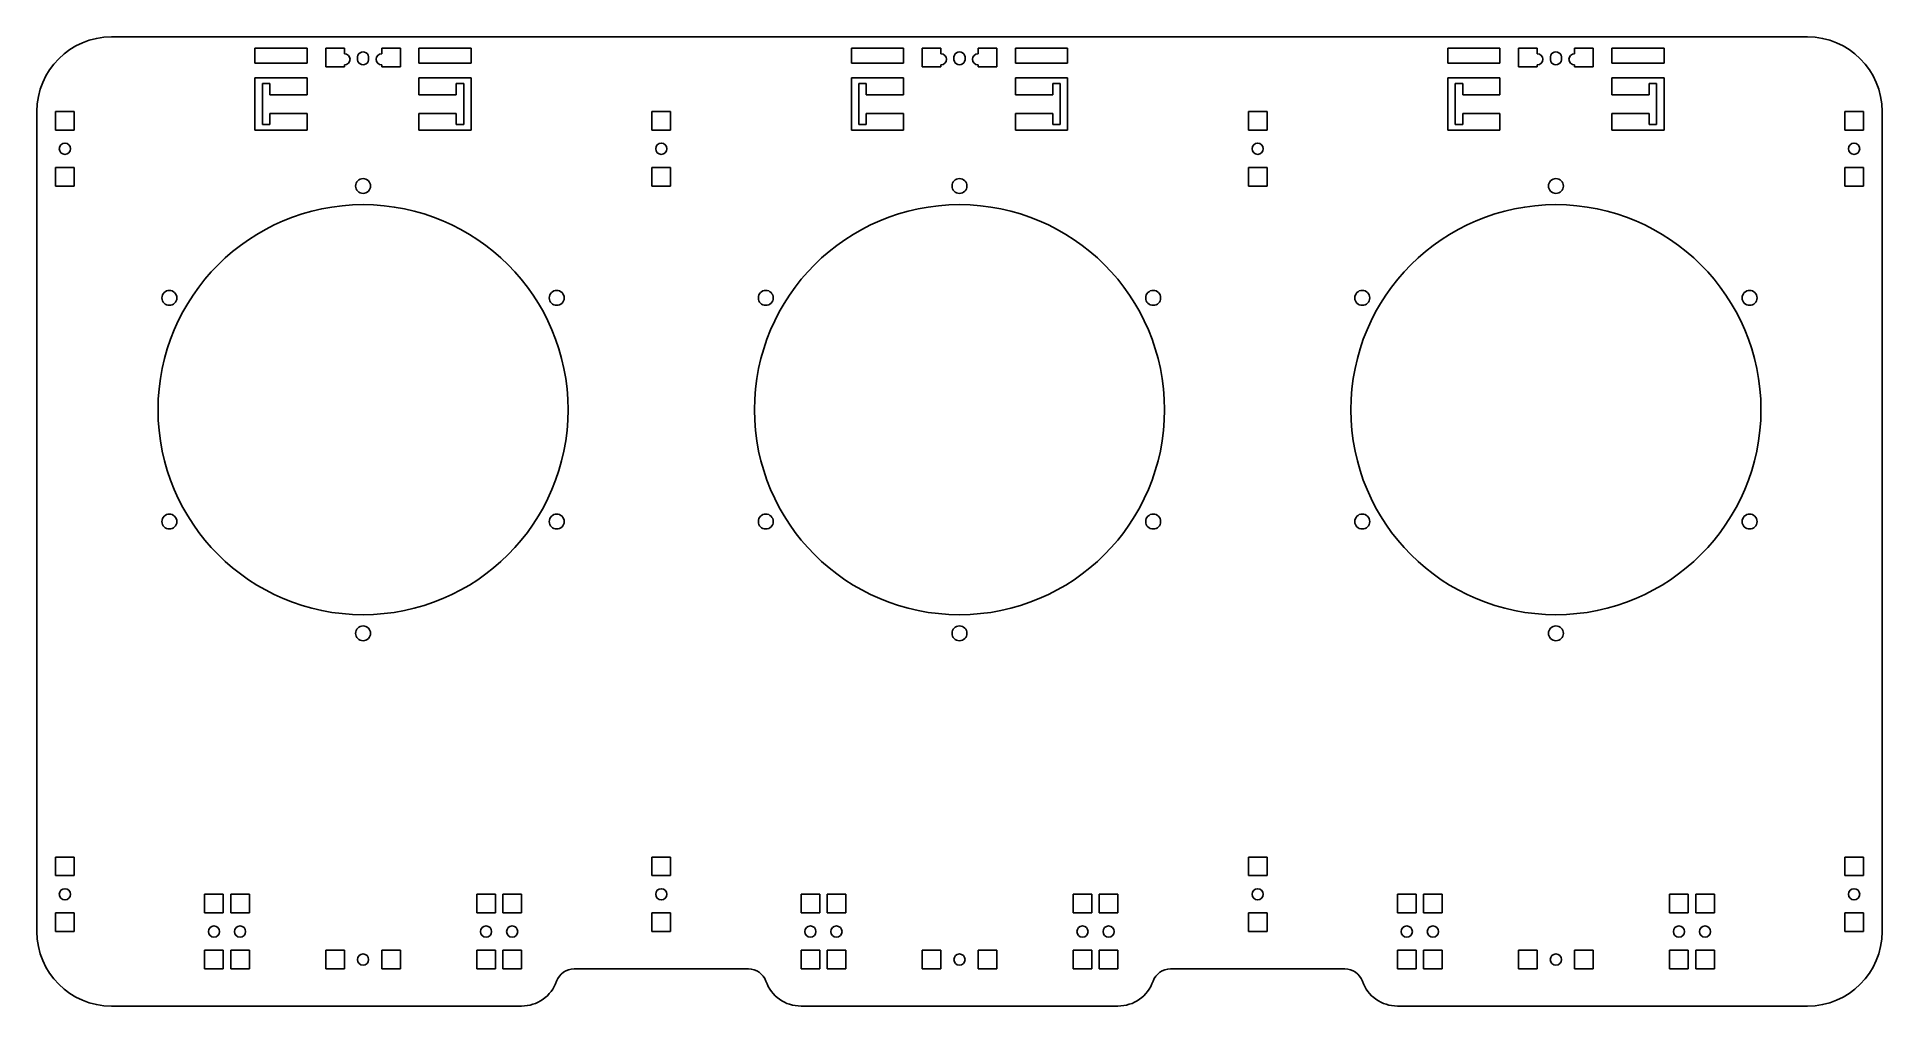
# Model space of a CAD drawing. Header units: millimetres. Extents: x -328 to 167, y -126 to 134.
import ezdxf

# ---------------------------------------------------------------- set-up
doc = ezdxf.new("R2010")
doc.units = ezdxf.units.MM

msp = doc.modelspace()

# ---------------------------------------------------------------- linework, layer by layer
at = {"color": 7, "linetype": 'Continuous', "lineweight": 25}
for p, q in [((146.8, 133.6), (-308.2, 133.6)), ((-269.7, 130.6), (-269.7, 126.6)), ((-255.7, 130.6), (-269.7, 130.6)), ((-255.7, 126.6), (-255.7, 130.6)), ((-250.7, 130.6), (-250.7, 125.6)), ((-245.7, 130.6), (-250.7, 130.6)), ((-245.7, 129.1), (-245.7, 130.6)), ((-235.7, 130.6), (-235.7, 129.1)), ((-230.7, 130.6), (-235.7, 130.6)), ((-230.7, 125.6), (-230.7, 130.6)), ((-225.7, 130.6), (-225.7, 126.6)), ((-211.7, 130.6), (-225.7, 130.6)), ((-211.7, 126.6), (-211.7, 130.6)), ((-95.7, 130.6), (-109.7, 130.6)), ((-109.7, 130.6), (-109.7, 126.6)), ((-95.7, 126.6), (-95.7, 130.6)), ((-90.7, 130.6), (-90.7, 125.6)), ((-85.7, 130.6), (-90.7, 130.6)), ((-85.7, 129.1), (-85.7, 130.6)), ((-75.7, 130.6), (-75.7, 129.1)), ((-70.7, 130.6), (-75.7, 130.6)), ((-70.7, 125.6), (-70.7, 130.6)), ((-65.7, 130.6), (-65.7, 126.6)), ((-51.7, 130.6), (-65.7, 130.6)), ((-51.7, 126.6), (-51.7, 130.6)), ((64.3, 130.6), (50.3, 130.6)), ((50.3, 130.6), (50.3, 126.6)), ((64.3, 126.6), (64.3, 130.6)), ((69.3, 130.6), (69.3, 125.6)), ((74.3, 130.6), (69.3, 130.6)), ((74.3, 129.1), (74.3, 130.6)), ((84.3, 130.6), (84.3, 129.1)), ((89.3, 130.6), (84.3, 130.6)), ((89.3, 125.6), (89.3, 130.6)), ((108.3, 130.6), (94.3, 130.6)), ((94.3, 130.6), (94.3, 126.6)), ((108.3, 126.6), (108.3, 130.6)), ((-269.7, 126.6), (-255.7, 126.6)), ((-250.7, 125.6), (-245.7, 125.6)), ((-245.7, 125.6), (-245.7, 126.1)), ((-235.7, 126.1), (-235.7, 125.6)), ((-235.7, 125.6), (-230.7, 125.6)), ((-225.7, 126.6), (-211.7, 126.6)), ((-109.7, 126.6), (-95.7, 126.6)), ((-90.7, 125.6), (-85.7, 125.6)), ((-85.7, 125.6), (-85.7, 126.1)), ((-75.7, 126.1), (-75.7, 125.6)), ((-75.7, 125.6), (-70.7, 125.6)), ((-65.7, 126.6), (-51.7, 126.6)), ((50.3, 126.6), (64.3, 126.6)), ((69.3, 125.6), (74.3, 125.6)), ((74.3, 125.6), (74.3, 126.1)), ((84.3, 126.1), (84.3, 125.6)), ((84.3, 125.6), (89.3, 125.6)), ((94.3, 126.6), (108.3, 126.6)), ((-269.7, 122.6), (-269.7, 108.6)), ((-255.7, 122.6), (-269.7, 122.6)), ((-267.7, 121.1), (-265.7, 121.1)), ((-267.7, 110.1), (-267.7, 121.1)), ((-265.7, 121.1), (-265.7, 118.1)), ((-255.7, 118.1), (-255.7, 122.6)), ((-225.7, 122.6), (-225.7, 118.1)), ((-211.7, 122.6), (-225.7, 122.6)), ((-215.7, 121.1), (-213.7, 121.1)), ((-215.7, 118.1), (-215.7, 121.1)), ((-213.7, 121.1), (-213.7, 110.1)), ((-211.7, 108.6), (-211.7, 122.6)), ((-109.7, 122.6), (-109.7, 108.6)), ((-95.7, 122.6), (-109.7, 122.6)), ((-107.7, 121.1), (-105.7, 121.1)), ((-107.7, 110.1), (-107.7, 121.1)), ((-105.7, 121.1), (-105.7, 118.1)), ((-95.7, 118.1), (-95.7, 122.6)), ((-65.7, 122.6), (-65.7, 118.1)), ((-51.7, 122.6), (-65.7, 122.6)), ((-55.7, 121.1), (-53.7, 121.1)), ((-55.7, 118.1), (-55.7, 121.1)), ((-53.7, 121.1), (-53.7, 110.1)), ((-51.7, 108.6), (-51.7, 122.6)), ((50.3, 122.6), (50.3, 108.6)), ((64.3, 122.6), (50.3, 122.6)), ((52.3, 121.1), (54.3, 121.1)), ((52.3, 110.1), (52.3, 121.1)), ((54.3, 121.1), (54.3, 118.1)), ((64.3, 118.1), (64.3, 122.6)), ((94.3, 122.6), (94.3, 118.1)), ((108.3, 122.6), (94.3, 122.6)), ((104.3, 121.1), (106.3, 121.1)), ((104.3, 118.1), (104.3, 121.1)), ((106.3, 121.1), (106.3, 110.1)), ((108.3, 108.6), (108.3, 122.6)), ((-265.7, 118.1), (-255.7, 118.1)), ((-225.7, 118.1), (-215.7, 118.1)), ((-105.7, 118.1), (-95.7, 118.1)), ((-65.7, 118.1), (-55.7, 118.1)), ((54.3, 118.1), (64.3, 118.1)), ((94.3, 118.1), (104.3, 118.1)), ((-328.2, 113.6), (-328.2, -106.4)), ((-323.2, 113.6), (-323.2, 108.6)), ((-318.2, 113.6), (-323.2, 113.6)), ((-318.2, 108.6), (-318.2, 113.6)), ((-265.7, 110.1), (-267.7, 110.1)), ((-265.7, 113.1), (-265.7, 110.1)), ((-255.7, 113.1), (-265.7, 113.1)), ((-255.7, 108.6), (-255.7, 113.1)), ((-225.7, 113.1), (-225.7, 108.6)), ((-215.7, 113.1), (-225.7, 113.1)), ((-215.7, 110.1), (-215.7, 113.1)), ((-213.7, 110.1), (-215.7, 110.1)), ((-163.2, 113.6), (-163.2, 108.6)), ((-158.2, 113.6), (-163.2, 113.6)), ((-158.2, 108.6), (-158.2, 113.6)), ((-105.7, 110.1), (-107.7, 110.1)), ((-105.7, 113.1), (-105.7, 110.1)), ((-95.7, 113.1), (-105.7, 113.1)), ((-95.7, 108.6), (-95.7, 113.1)), ((-65.7, 113.1), (-65.7, 108.6)), ((-55.7, 113.1), (-65.7, 113.1)), ((-55.7, 110.1), (-55.7, 113.1)), ((-53.7, 110.1), (-55.7, 110.1)), ((-3.2, 113.6), (-3.2, 108.6)), ((1.8, 113.6), (-3.2, 113.6)), ((1.8, 108.6), (1.8, 113.6)), ((54.3, 110.1), (52.3, 110.1)), ((54.3, 113.1), (54.3, 110.1)), ((64.3, 113.1), (54.3, 113.1)), ((64.3, 108.6), (64.3, 113.1)), ((94.3, 113.1), (94.3, 108.6)), ((104.3, 113.1), (94.3, 113.1)), ((104.3, 110.1), (104.3, 113.1)), ((106.3, 110.1), (104.3, 110.1)), ((156.8, 113.6), (156.8, 108.6)), ((161.8, 113.6), (156.8, 113.6)), ((161.8, 108.6), (161.8, 113.6)), ((166.8, -106.4), (166.8, 113.6)), ((-323.2, 108.6), (-318.2, 108.6)), ((-269.7, 108.6), (-255.7, 108.6)), ((-225.7, 108.6), (-211.7, 108.6)), ((-163.2, 108.6), (-158.2, 108.6)), ((-109.7, 108.6), (-95.7, 108.6)), ((-65.7, 108.6), (-51.7, 108.6)), ((-3.2, 108.6), (1.8, 108.6)), ((50.3, 108.6), (64.3, 108.6)), ((94.3, 108.6), (108.3, 108.6)), ((156.8, 108.6), (161.8, 108.6)), ((-318.2, 98.6), (-323.2, 98.6)), ((-323.2, 98.6), (-323.2, 93.6)), ((-318.2, 93.6), (-318.2, 98.6)), ((-158.2, 98.6), (-163.2, 98.6)), ((-163.2, 98.6), (-163.2, 93.6)), ((-158.2, 93.6), (-158.2, 98.6)), ((1.8, 98.6), (-3.2, 98.6)), ((-3.2, 98.6), (-3.2, 93.6)), ((1.8, 93.6), (1.8, 98.6)), ((161.8, 98.6), (156.8, 98.6)), ((156.8, 98.6), (156.8, 93.6)), ((161.8, 93.6), (161.8, 98.6)), ((-323.2, 93.6), (-318.2, 93.6)), ((-163.2, 93.6), (-158.2, 93.6)), ((-3.2, 93.6), (1.8, 93.6)), ((156.8, 93.6), (161.8, 93.6)), ((-323.2, -86.4), (-323.2, -91.4)), ((-318.2, -86.4), (-323.2, -86.4)), ((-318.2, -91.4), (-318.2, -86.4)), ((-163.2, -86.4), (-163.2, -91.4)), ((-158.2, -86.4), (-163.2, -86.4)), ((-158.2, -91.4), (-158.2, -86.4)), ((-3.2, -86.4), (-3.2, -91.4)), ((1.8, -86.4), (-3.2, -86.4)), ((1.8, -91.4), (1.8, -86.4)), ((156.8, -86.4), (156.8, -91.4)), ((161.8, -86.4), (156.8, -86.4)), ((161.8, -91.4), (161.8, -86.4)), ((-323.2, -91.4), (-318.2, -91.4)), ((-163.2, -91.4), (-158.2, -91.4)), ((-3.2, -91.4), (1.8, -91.4)), ((156.8, -91.4), (161.8, -91.4)), ((-283.2, -96.4), (-283.2, -101.4)), ((-278.2, -96.4), (-283.2, -96.4)), ((-278.2, -101.4), (-278.2, -96.4)), ((-276.2, -96.4), (-276.2, -101.4)), ((-271.2, -96.4), (-276.2, -96.4)), ((-271.2, -101.4), (-271.2, -96.4)), ((-210.2, -96.4), (-210.2, -101.4)), ((-205.2, -96.4), (-210.2, -96.4)), ((-205.2, -101.4), (-205.2, -96.4)), ((-203.2, -96.4), (-203.2, -101.4)), ((-198.2, -96.4), (-203.2, -96.4)), ((-198.2, -101.4), (-198.2, -96.4)), ((-123.2, -96.4), (-123.2, -101.4)), ((-118.2, -96.4), (-123.2, -96.4)), ((-118.2, -101.4), (-118.2, -96.4)), ((-116.2, -96.4), (-116.2, -101.4)), ((-111.2, -96.4), (-116.2, -96.4)), ((-111.2, -101.4), (-111.2, -96.4)), ((-50.2, -96.4), (-50.2, -101.4)), ((-45.2, -96.4), (-50.2, -96.4)), ((-45.2, -101.4), (-45.2, -96.4)), ((-43.2, -96.4), (-43.2, -101.4)), ((-38.2, -96.4), (-43.2, -96.4)), ((-38.2, -101.4), (-38.2, -96.4)), ((36.8, -96.4), (36.8, -101.4)), ((41.8, -96.4), (36.8, -96.4)), ((41.8, -101.4), (41.8, -96.4)), ((43.8, -96.4), (43.8, -101.4)), ((48.8, -96.4), (43.8, -96.4)), ((48.8, -101.4), (48.8, -96.4)), ((109.8, -96.4), (109.8, -101.4)), ((114.8, -96.4), (109.8, -96.4)), ((114.8, -101.4), (114.8, -96.4)), ((116.8, -96.4), (116.8, -101.4)), ((121.8, -96.4), (116.8, -96.4)), ((121.8, -101.4), (121.8, -96.4)), ((-318.2, -101.4), (-323.2, -101.4)), ((-323.2, -101.4), (-323.2, -106.4)), ((-318.2, -106.4), (-318.2, -101.4)), ((-283.2, -101.4), (-278.2, -101.4)), ((-276.2, -101.4), (-271.2, -101.4)), ((-210.2, -101.4), (-205.2, -101.4)), ((-203.2, -101.4), (-198.2, -101.4)), ((-158.2, -101.4), (-163.2, -101.4)), ((-163.2, -101.4), (-163.2, -106.4)), ((-158.2, -106.4), (-158.2, -101.4)), ((-123.2, -101.4), (-118.2, -101.4)), ((-116.2, -101.4), (-111.2, -101.4)), ((-50.2, -101.4), (-45.2, -101.4)), ((-43.2, -101.4), (-38.2, -101.4)), ((1.8, -101.4), (-3.2, -101.4)), ((-3.2, -101.4), (-3.2, -106.4)), ((1.8, -106.4), (1.8, -101.4)), ((36.8, -101.4), (41.8, -101.4)), ((43.8, -101.4), (48.8, -101.4)), ((109.8, -101.4), (114.8, -101.4)), ((116.8, -101.4), (121.8, -101.4)), ((161.8, -101.4), (156.8, -101.4)), ((156.8, -101.4), (156.8, -106.4)), ((161.8, -106.4), (161.8, -101.4)), ((-323.2, -106.4), (-318.2, -106.4)), ((-163.2, -106.4), (-158.2, -106.4)), ((-3.2, -106.4), (1.8, -106.4)), ((156.8, -106.4), (161.8, -106.4)), ((-278.2, -111.4), (-283.2, -111.4)), ((-283.2, -111.4), (-283.2, -116.4)), ((-278.2, -116.4), (-278.2, -111.4)), ((-271.2, -111.4), (-276.2, -111.4)), ((-276.2, -111.4), (-276.2, -116.4)), ((-271.2, -116.4), (-271.2, -111.4)), ((-250.7, -111.4), (-250.7, -116.4)), ((-245.7, -111.4), (-250.7, -111.4)), ((-245.7, -116.4), (-245.7, -111.4)), ((-235.7, -111.4), (-235.7, -116.4)), ((-230.7, -111.4), (-235.7, -111.4)), ((-230.7, -116.4), (-230.7, -111.4)), ((-205.2, -111.4), (-210.2, -111.4)), ((-210.2, -111.4), (-210.2, -116.4)), ((-205.2, -116.4), (-205.2, -111.4)), ((-198.2, -111.4), (-203.2, -111.4)), ((-203.2, -111.4), (-203.2, -116.4)), ((-198.2, -116.4), (-198.2, -111.4)), ((-118.2, -111.4), (-123.2, -111.4)), ((-123.2, -111.4), (-123.2, -116.4)), ((-118.2, -116.4), (-118.2, -111.4)), ((-111.2, -111.4), (-116.2, -111.4)), ((-116.2, -111.4), (-116.2, -116.4)), ((-111.2, -116.4), (-111.2, -111.4)), ((-90.7, -111.4), (-90.7, -116.4)), ((-85.7, -111.4), (-90.7, -111.4)), ((-85.7, -116.4), (-85.7, -111.4)), ((-75.7, -111.4), (-75.7, -116.4)), ((-70.7, -111.4), (-75.7, -111.4)), ((-70.7, -116.4), (-70.7, -111.4)), ((-45.2, -111.4), (-50.2, -111.4)), ((-50.2, -111.4), (-50.2, -116.4)), ((-45.2, -116.4), (-45.2, -111.4)), ((-38.2, -111.4), (-43.2, -111.4)), ((-43.2, -111.4), (-43.2, -116.4)), ((-38.2, -116.4), (-38.2, -111.4)), ((41.8, -111.4), (36.8, -111.4)), ((36.8, -111.4), (36.8, -116.4)), ((41.8, -116.4), (41.8, -111.4)), ((48.8, -111.4), (43.8, -111.4)), ((43.8, -111.4), (43.8, -116.4)), ((48.8, -116.4), (48.8, -111.4)), ((69.3, -111.4), (69.3, -116.4)), ((74.3, -111.4), (69.3, -111.4)), ((74.3, -116.4), (74.3, -111.4)), ((84.3, -111.4), (84.3, -116.4)), ((89.3, -111.4), (84.3, -111.4)), ((89.3, -116.4), (89.3, -111.4)), ((114.8, -111.4), (109.8, -111.4)), ((109.8, -111.4), (109.8, -116.4)), ((114.8, -116.4), (114.8, -111.4)), ((121.8, -111.4), (116.8, -111.4)), ((116.8, -111.4), (116.8, -116.4)), ((121.8, -116.4), (121.8, -111.4)), ((-283.2, -116.4), (-278.2, -116.4)), ((-276.2, -116.4), (-271.2, -116.4)), ((-250.7, -116.4), (-245.7, -116.4)), ((-235.7, -116.4), (-230.7, -116.4)), ((-210.2, -116.4), (-205.2, -116.4)), ((-203.2, -116.4), (-198.2, -116.4)), ((-184.05, -116.4), (-137.34, -116.4)), ((-123.2, -116.4), (-118.2, -116.4)), ((-116.2, -116.4), (-111.2, -116.4)), ((-90.7, -116.4), (-85.7, -116.4)), ((-75.7, -116.4), (-70.7, -116.4)), ((-50.2, -116.4), (-45.2, -116.4)), ((-43.2, -116.4), (-38.2, -116.4)), ((-24.05, -116.4), (22.66, -116.4)), ((36.8, -116.4), (41.8, -116.4)), ((43.8, -116.4), (48.8, -116.4)), ((69.3, -116.4), (74.3, -116.4)), ((84.3, -116.4), (89.3, -116.4)), ((109.8, -116.4), (114.8, -116.4)), ((116.8, -116.4), (121.8, -116.4)), ((-308.2, -126.4), (-198.2, -126.4)), ((-123.2, -126.4), (-38.2, -126.4)), ((36.8, -126.4), (146.8, -126.4))]:
    msp.add_line(p, q, dxfattribs=at)
for centre, radius in [((-320.7, 103.6), 1.5), ((-160.7, 103.6), 1.5), ((-0.7, 103.6), 1.5), ((159.3, 103.6), 1.5), ((-240.7, 93.6), 2), ((-80.7, 93.6), 2), ((79.3, 93.6), 2), ((-240.7, 33.6), 55), ((-80.7, 33.6), 55), ((79.3, 33.6), 55), ((-292.66, 63.6), 2), ((-188.74, 63.6), 2), ((-132.66, 63.6), 2), ((-28.74, 63.6), 2), ((27.34, 63.6), 2), ((131.26, 63.6), 2), ((-292.66, 3.6), 2), ((-188.74, 3.6), 2), ((-132.66, 3.6), 2), ((-28.74, 3.6), 2), ((27.34, 3.6), 2), ((131.26, 3.6), 2), ((-240.7, -26.4), 2), ((-80.7, -26.4), 2), ((79.3, -26.4), 2), ((-320.7, -96.4), 1.5), ((-160.7, -96.4), 1.5), ((-0.7, -96.4), 1.5), ((159.3, -96.4), 1.5), ((-280.7, -106.4), 1.5), ((-273.7, -106.4), 1.5), ((-207.7, -106.4), 1.5), ((-200.7, -106.4), 1.5), ((-120.7, -106.4), 1.5), ((-113.7, -106.4), 1.5), ((-47.7, -106.4), 1.5), ((-40.7, -106.4), 1.5), ((39.3, -106.4), 1.5), ((46.3, -106.4), 1.5), ((112.3, -106.4), 1.5), ((119.3, -106.4), 1.5), ((-240.7, -113.9), 1.5), ((-80.7, -113.9), 1.5), ((79.3, -113.9), 1.5)]:
    msp.add_circle(centre, radius, dxfattribs=at)
for centre, radius, start, end in [((-308.2, 113.6), 20, 90, 180), ((-245.7, 127.6), 1.5, 270, 90), ((-240.7, 128.1), 1.5, 350.4059, 189.5941), ((-235.7, 127.6), 1.5, 90, 270), ((-85.7, 127.6), 1.5, 270, 90), ((-80.7, 128.1), 1.5, 350.4059, 189.5941), ((-75.7, 127.6), 1.5, 90, 270), ((74.3, 127.6), 1.5, 270, 90), ((79.3, 128.1), 1.5, 350.4059, 189.5941), ((84.3, 127.6), 1.5, 90, 270), ((146.8, 113.6), 20, 0, 90), ((-240.7, 127.6), 1.5, 170.4059, 9.5941), ((-80.7, 127.6), 1.5, 170.4059, 9.5941), ((79.3, 127.6), 1.5, 170.4059, 9.5941), ((-308.2, -106.4), 20, 180, 270), ((146.8, -106.4), 20, 270, 0), ((-184.05, -121.4), 5, 90, 160.5288), ((-137.34, -121.4), 5, 19.4712, 90), ((-24.05, -121.4), 5, 90, 160.5288), ((22.66, -121.4), 5, 19.4712, 90), ((-198.2, -116.4), 10, 270, 340.5288), ((-123.2, -116.4), 10, 199.4712, 270), ((-38.2, -116.4), 10, 270, 340.5288), ((36.8, -116.4), 10, 199.4712, 270)]:
    msp.add_arc(centre, radius, start, end, dxfattribs=at)

doc.saveas('drawing.dxf')
